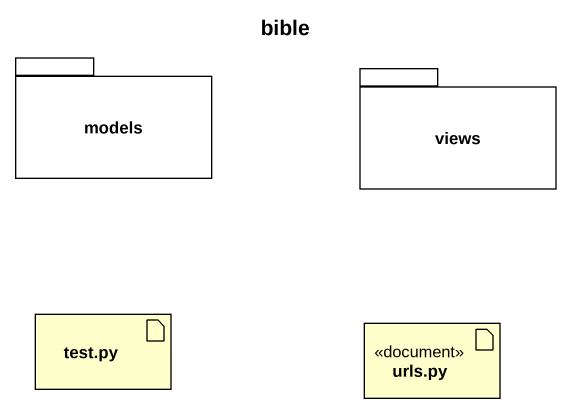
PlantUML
@startuml
title bible
package models {
}
package views {
}
artifact "test.py" as test_py
artifact "urls.py" as urls_py <<document>>
@enduml
